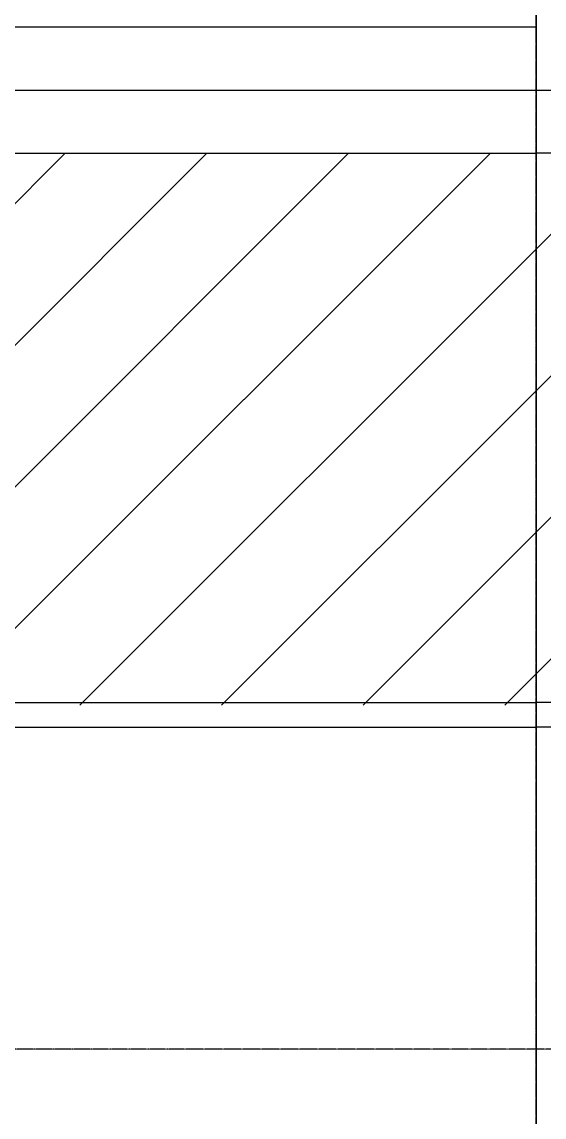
# Model space of a CAD drawing. Extents: x 220580 to 2027826, y -309201 to 71987.
# Drawn here: x 313383 to 314211, y -216207 to -214471 of the extents above; entities that cross this region are included whole.
import ezdxf

# ---------------------------------------------------------------- set-up
doc = ezdxf.new("R2010")
doc.units = 0
for name, pattern in [('__DASH', [0.35, 0.25, -0.1]), ('DASH', [0.35, 0.25, -0.1]), ('DOTE', [2.42, 2, -0.2, 0.02, -0.2])]:
    doc.linetypes.add(name, pattern=pattern)
for name, color, linetype in [('A-AXIS-DOTE', 14, 'DOTE'), ('A-HATCH-1', 252, 'Continuous'), ('A-LIN-V', 9, 'Continuous'), ('A-SFCE', 30, 'Continuous'), ('FHSGH10105-主梁-04', 7, 'Continuous'), ('FHSGH10105-主梁-06', 7, 'Continuous')]:
    doc.layers.add(name, color=color, linetype=linetype)

# ---------------------------------------------------------------- blocks, each defined once
blk = doc.blocks.new('G$C2C10B007')
at = {"layer": 'A-AXIS-DOTE', "linetype": '__DASH', "ltscale": 2}
blk.add_lwpolyline([(0, 2100), (0, 100)], dxfattribs=at)
at = {"layer": 'A-SFCE', "linetype": 'DASH'}
blk.add_line((-3050, 0), (3050, 0), dxfattribs=at)
blk = doc.blocks.new('G$C845E5159')
at = {"layer": 'A-AXIS-DOTE', "linetype": '__DASH', "ltscale": 2}
blk.add_line((8250, -3360.7), (8250, 6078.5), dxfattribs=at)
at = {"layer": 'A-LIN-V'}
blk.add_blockref('G$C2C10B007', (8250, -1550), dxfattribs=at)
blk = doc.blocks.new('b234swerwr')
at = {"layer": 'A-HATCH-1'}
h = blk.add_hatch(dxfattribs=at)
h.set_pattern_fill('ANSI31', color=4, scale=100)
h.set_pattern_definition([(45, (174105, -2000), (-112.253202, 112.253202), [])])
h.paths.add_polyline_path([(-1570355.4, 576982.5), (-1562570.6, 576982.5), (-1562570.6, 576107.5), (-1570355.4, 576107.5)])
at = {"layer": 'A-AXIS-DOTE', "color": 4}
blk.add_line((-1570355.4, 578015), (-1570355.4, 564377.5), dxfattribs=at)
at = {"layer": 'FHSGH10105-主梁-04', "color": 4, "linetype": 'Continuous'}
blk.add_line((-1562570.6, 576982.5), (-1570355.4, 576982.5), dxfattribs=at)
at = {"layer": 'FHSGH10105-主梁-06', "color": 4, "linetype": 'Continuous'}
for p, q in [((-1562824.4, 576111.8), (-1570355.4, 576111.8)), ((-1562831.1, 576072.5), (-1570355.4, 576072.5))]:
    blk.add_line(p, q, dxfattribs=at)
blk = doc.blocks.new('b234swerwr-M')
at = {"layer": 'A-HATCH-1'}
h = blk.add_hatch(dxfattribs=at)
h.set_pattern_fill('ANSI31', color=4, scale=100, angle=180)
h.set_pattern_definition([(45, (174105, -2000), (-112.253202, 112.253202), [])])
h.paths.add_polyline_path([(1570255.4, 576982.5), (1562479.7, 576982.5), (1562479.7, 576107.5), (1570255.4, 576107.5)])
at = {"color": 6, "linetype": 'DASH'}
blk.add_line((1570255.4, 577182.5), (1562425.4, 577182.5), dxfattribs=at)
at = {"layer": 'A-AXIS-DOTE', "color": 4}
blk.add_line((1570255.4, 578015), (1570255.4, 564377.5), dxfattribs=at)
at = {"layer": 'FHSGH10105-主梁-04', "color": 4, "linetype": 'Continuous'}
blk.add_line((1562470.6, 576982.5), (1570255.4, 576982.5), dxfattribs=at)
at = {"layer": 'FHSGH10105-主梁-06', "color": 4, "linetype": 'Continuous'}
for p, q in [((1562724.4, 576111.8), (1570255.4, 576111.8)), ((1562731.1, 576072.5), (1570255.4, 576072.5))]:
    blk.add_line(p, q, dxfattribs=at)

msp = doc.modelspace()

# ---------------------------------------------------------------- linework, layer by layer
at = {"layer": 'A-AXIS-DOTE', "linetype": '__DASH', "ltscale": 2}
msp.add_line((388448.2, -216099.2), (286072.5, -216099.2), dxfattribs=at)

# ---------------------------------------------------------------- block references
at = {"layer": 'A-LIN-V'}
for name, p in [('G$C845E5159', (305948.2, -213029)), ('b234swerwr-M', (-1256057.2, -791661.5)), ('b234swerwr', (1884553.6, -791661.5))]:
    msp.add_blockref(name, p, dxfattribs=at)

doc.saveas('drawing.dxf')
